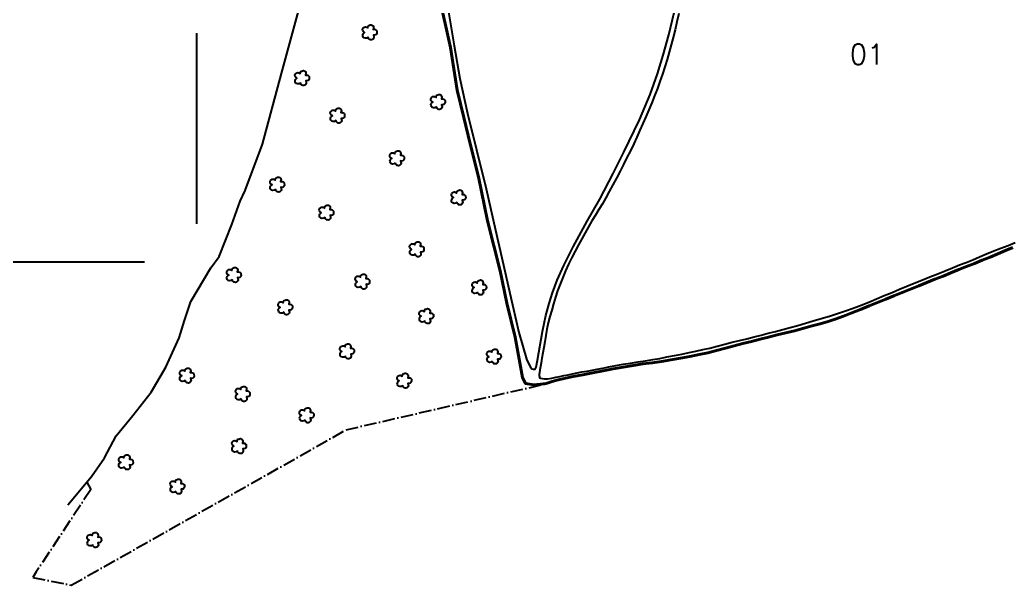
# Model space of a CAD drawing. Extents: x 742933 to 746083, y 7825389 to 7829844.
# Drawn here: x 743429 to 744384, y 7826988 to 7827533 of the extents above; entities that cross this region are included whole.
import ezdxf

# ---------------------------------------------------------------- set-up
doc = ezdxf.new("R2010")
doc.units = 0
doc.linetypes.add('CONTINUO', pattern=[0])
doc.linetypes.add('LIN3', pattern=[6, 4, -1, 0, -1])
for name, color, linetype, lineweight in [('0114001012', 1, 'Continuous', 40), ('0114001012001', 5, 'Continuous', 25), ('0114001012002', 5, 'Continuous', 25)]:
    doc.layers.add(name, color=color, linetype=linetype, lineweight=lineweight)
for name, color, linetype in [('_SIMBOLO ARVORE', 118, 'Continuous'), ('CERCA', 54, 'Continuous'), ('CURSOS_D_AGUA', 5, 'Continuous'), ('MALHA', 8, 'Continuous'), ('TEXTO', 7, 'Continuous')]:
    doc.layers.add(name, color=color, linetype=linetype)
doc.styles.add('SIMPLEX', font='simplex.shx', dxfattribs={"height": 20})

msp = doc.modelspace()

# ---------------------------------------------------------------- linework, layer by layer
at = {"layer": '0114001012', "linetype": 'Continuous'}
msp.add_lwpolyline([(743833.59, 7827557.34), (743844.72, 7827506.63), (743851.06, 7827465.36), (743857.67, 7827439.2), (743863.6, 7827413.81), (743871.9, 7827381.89), (743880.5, 7827339.62), (743892.61, 7827291.31), (743899.08, 7827260.08), (743907.25, 7827227.5), (743914.14, 7827188.54), (743917.15, 7827182.78), (743925.21, 7827181.36), (743937.18, 7827182.77), (743941.91, 7827184.26), (743947.33, 7827185.82), (743954.46, 7827187.51), (743963.22, 7827189.35), (743972.55, 7827191.17), (743982.22, 7827192.97), (743991.99, 7827194.85), (744001.72, 7827196.71), (744011.36, 7827198.46), (744020.89, 7827200.04), (744030.23, 7827201.58), (744039.33, 7827202.69), (744048.31, 7827203.94), (744057.34, 7827205.51), (744066.59, 7827207.14), (744075.72, 7827208.89), (744084.56, 7827210.68), (744093.05, 7827212.43), (744101.48, 7827214.5), (744109.9, 7827216.76), (744118.38, 7827218.89), (744126.88, 7827221.14), (744135.19, 7827223.33), (744143.36, 7827225.35), (744151.54, 7827227.44), (744159.9, 7827229.47), (744168.36, 7827231.47), (744176.61, 7827233.63), (744184.57, 7827235.78), (744192.31, 7827237.86), (744200.14, 7827239.76), (744208.03, 7827242), (744215.93, 7827244.68), (744223.91, 7827247.67), (744232.04, 7827250.81), (744240.24, 7827254.12), (744248.45, 7827257.44), (744256.61, 7827260.65), (744264.61, 7827263.91), (744272.55, 7827267.16), (744280.55, 7827270.28), (744288.49, 7827273.57), (744296.4, 7827276.84), (744304.24, 7827280.02), (744312.07, 7827283.15), (744319.85, 7827286.23), (744327.52, 7827289.4), (744335.09, 7827292.6), (744342.58, 7827295.64), (744350.12, 7827298.48), (744357.71, 7827301.5), (744365.33, 7827304.58), (744372.87, 7827307.73), (744380.14, 7827310.79), (744387.16, 7827313.69)], dxfattribs=at)
at = {"layer": '0114001012001'}
msp.add_lwpolyline([(744065.02, 7827539.4), (744063.18, 7827531.45), (744061.43, 7827523.77), (744059.56, 7827516.35), (744057.68, 7827509.16), (744055.79, 7827502.01), (744053.67, 7827494.89), (744051.39, 7827487.85), (744049.13, 7827480.82), (744046.76, 7827473.85), (744044.29, 7827466.93), (744041.7, 7827460.04), (744038.96, 7827453.19), (744036.11, 7827446.4), (744033.19, 7827439.73), (744030.19, 7827433.24), (744027.26, 7827426.86), (744024.44, 7827420.28), (744021.5, 7827413.65), (744018.26, 7827407.06), (744014.99, 7827400.45), (744011.7, 7827393.86), (744008.32, 7827387.31), (744004.88, 7827380.7), (744001.4, 7827374.13), (743997.93, 7827367.69), (743994.57, 7827361.56), (743991.38, 7827355.78), (743987.99, 7827350.32), (743984.48, 7827344.98), (743981.22, 7827339.49), (743978.03, 7827333.85), (743974.82, 7827328.1), (743971.5, 7827322.22), (743968.23, 7827316.29), (743964.92, 7827310.28), (743961.72, 7827304.15), (743958.67, 7827297.87), (743955.79, 7827291.43), (743953, 7827284.92), (743950.4, 7827278.43), (743948.04, 7827272.11), (743945.94, 7827265.89), (743944.09, 7827259.66), (743942.37, 7827253.42), (743940.69, 7827247.19), (743939.13, 7827241.05), (743937.8, 7827234.98), (743936.67, 7827228.94), (743935.63, 7827223.02), (743934.66, 7827217.4), (743933.72, 7827212.14), (743932.88, 7827207.18), (743932.15, 7827202.75), (743931.55, 7827198.98), (743931.03, 7827195.79), (743930.62, 7827193.15), (743930.4, 7827191.48), (743930.41, 7827190.2), (743930.52, 7827189.18), (743930.72, 7827188.31), (743931.17, 7827188.04), (743931.71, 7827187.89), (743933.36, 7827187.56), (743935.49, 7827187.28), (743938.48, 7827187.26), (743942.4, 7827187.92), (743946.45, 7827188.7), (743950.31, 7827189.51), (743954.16, 7827190.32), (743958.16, 7827191.1), (743962.36, 7827191.96), (743966.83, 7827192.86), (743971.58, 7827193.81), (743976.46, 7827194.7), (743981.39, 7827195.63), (743986.37, 7827196.55), (743991.74, 7827197.55), (743997.6, 7827198.67), (744004.16, 7827199.94), (744011.2, 7827201.22), (744018.42, 7827202.44), (744025.75, 7827203.54), (744032.94, 7827204.69), (744039.81, 7827205.77), (744046.53, 7827206.95), (744053.51, 7827208.34), (744060.88, 7827209.71), (744068.06, 7827211.09), (744074.89, 7827212.55), (744081.51, 7827214.03), (744088.06, 7827215.36), (744094.81, 7827216.91), (744101.95, 7827218.61), (744109.25, 7827220.58), (744116.43, 7827222.52), (744123.61, 7827224.2), (744130.69, 7827225.92), (744137.58, 7827227.69), (744144.46, 7827229.37), (744151.26, 7827231.17), (744158.28, 7827232.99), (744165.33, 7827234.81), (744172.5, 7827236.74), (744179.77, 7827238.76), (744187.12, 7827240.85), (744194.73, 7827242.96), (744202.4, 7827245.22), (744210.22, 7827247.7), (744218.06, 7827250.19), (744225.69, 7827252.86), (744233.22, 7827255.48), (744240.85, 7827258.2), (744248.31, 7827261.2), (744255.71, 7827264.41), (744263.22, 7827267.42), (744270.64, 7827270.45), (744277.74, 7827273.51), (744284.86, 7827276.4), (744292.01, 7827279.28), (744299.49, 7827282.31), (744307.14, 7827285.4), (744314.71, 7827288.43), (744321.94, 7827291.41), (744328.96, 7827294.27), (744335.7, 7827296.99), (744342.23, 7827299.39), (744348.66, 7827301.86), (744355.16, 7827304.68), (744361.92, 7827307.55), (744368.8, 7827310.47), (744375.69, 7827313.21), (744382.59, 7827315.84), (744389.29, 7827318.5)], dxfattribs=at)
at = {"layer": '0114001012002'}
msp.add_lwpolyline([(743842.57, 7827542.87), (743848.18, 7827508.16), (743853.9, 7827476.67), (743861.07, 7827442.88), (743869.97, 7827407.84), (743879.13, 7827370.26), (743888.04, 7827330.66), (743894.3, 7827303.79), (743902.02, 7827269.64), (743910.65, 7827231.87), (743918.55, 7827205.08), (743921.91, 7827198.46), (743923.36, 7827196.91), (743924.45, 7827196.55), (743926.44, 7827196.37), (743927.35, 7827198.37), (743928.62, 7827205.08), (743933.52, 7827232.82), (743936.61, 7827248.12), (743939.88, 7827259.91), (743943.15, 7827269.98), (743947.68, 7827282.22), (743954.23, 7827296.41), (743963.03, 7827314.46), (743976.74, 7827339.27), (743988.72, 7827360.31), (744001.71, 7827385.21), (744011.96, 7827405.7), (744026.94, 7827436.86), (744037.21, 7827461.2), (744044.46, 7827481.24), (744049.82, 7827499.07), (744055.27, 7827518.75), (744062.44, 7827548.36)], dxfattribs=at)
at = {"layer": '_SIMBOLO ARVORE', "linetype": 'CONTINUO'}
for points in [[(743765.34, 7827516.7, 0), (743764.09, 7827515.66, 0), (743762.51, 7827515.47, 0), (743761.38, 7827515.91, 0), (743760.58, 7827516.7, 0), (743760.25, 7827517.6, 0), (743760.16, 7827518.93, 0), (743760.59, 7827519.77, 0), (743761.05, 7827520.39, 0), (743761.96, 7827521.01, 0), (743761.38, 7827521.19, 0), (743760.81, 7827521.67, 0), (743760.13, 7827522.73, 0), (743760.01, 7827523.99, 0), (743760.5, 7827525.3, 0), (743761.01, 7827525.77, 0), (743761.94, 7827526.34, 0), (743762.91, 7827526.47, 0), (743763.69, 7827526.36, 0), (743764.31, 7827526.08, 0), (743764.99, 7827525.47, 0), (743765.19, 7827526.63, 0), (743765.36, 7827527.09, 0), (743765.87, 7827527.73, 0), (743766.62, 7827528, 0), (743767.35, 7827528.33, 0), (743768.18, 7827528.41, 0), (743768.96, 7827528.29, 0), (743769.6, 7827527.96, 0), (743770.07, 7827527.45, 0), (743770.48, 7827526.63, 0), (743770.64, 7827525.73, 0), (743770.27, 7827524.11, 0), (743771.4, 7827524.13, 0), (743772.33, 7827523.91, 0), (743773.22, 7827523.21, 0), (743773.71, 7827522.65, 0), (743773.84, 7827520.42, 0), (743773.29, 7827519.43, 0), (743772.57, 7827518.76, 0), (743771.43, 7827518.46, 0), (743770.43, 7827518.55, 0), (743770.96, 7827516.47, 0), (743770.72, 7827515.59, 0), (743770.12, 7827514.74, 0), (743769.46, 7827514.21, 0), (743768.52, 7827513.98, 0), (743767.59, 7827514.04, 0), (743766.89, 7827514.24, 0), (743766.09, 7827515.02, 0), (743765.54, 7827515.73, 0), (743765.38, 7827516.81, 0)], [(743700.08, 7827472.65, 0), (743698.84, 7827471.6, 0), (743697.26, 7827471.42, 0), (743696.13, 7827471.86, 0), (743695.33, 7827472.64, 0), (743695, 7827473.54, 0), (743694.91, 7827474.87, 0), (743695.34, 7827475.71, 0), (743695.79, 7827476.34, 0), (743696.7, 7827476.95, 0), (743696.12, 7827477.14, 0), (743695.55, 7827477.61, 0), (743694.88, 7827478.67, 0), (743694.76, 7827479.93, 0), (743695.24, 7827481.25, 0), (743695.75, 7827481.72, 0), (743696.68, 7827482.29, 0), (743697.66, 7827482.42, 0), (743698.44, 7827482.31, 0), (743699.06, 7827482.02, 0), (743699.73, 7827481.42, 0), (743699.94, 7827482.57, 0), (743700.11, 7827483.03, 0), (743700.62, 7827483.67, 0), (743701.37, 7827483.95, 0), (743702.1, 7827484.27, 0), (743702.93, 7827484.35, 0), (743703.71, 7827484.24, 0), (743704.34, 7827483.9, 0), (743704.81, 7827483.39, 0), (743705.23, 7827482.58, 0), (743705.39, 7827481.67, 0), (743705.01, 7827480.06, 0), (743706.15, 7827480.07, 0), (743707.08, 7827479.85, 0), (743707.96, 7827479.15, 0), (743708.45, 7827478.59, 0), (743708.59, 7827476.37, 0), (743708.04, 7827475.37, 0), (743707.32, 7827474.71, 0), (743706.18, 7827474.4, 0), (743705.18, 7827474.49, 0), (743705.71, 7827472.41, 0), (743705.47, 7827471.53, 0), (743704.87, 7827470.68, 0), (743704.2, 7827470.16, 0), (743703.26, 7827469.93, 0), (743702.33, 7827469.98, 0), (743701.64, 7827470.18, 0), (743700.83, 7827470.97, 0), (743700.29, 7827471.68, 0), (743700.12, 7827472.75, 0)], [(743831.14, 7827449.59, 0), (743829.89, 7827448.55, 0), (743828.31, 7827448.37, 0), (743827.18, 7827448.8, 0), (743826.38, 7827449.59, 0), (743826.05, 7827450.49, 0), (743825.96, 7827451.82, 0), (743826.39, 7827452.66, 0), (743826.85, 7827453.28, 0), (743827.76, 7827453.9, 0), (743827.18, 7827454.09, 0), (743826.61, 7827454.56, 0), (743825.94, 7827455.62, 0), (743825.81, 7827456.88, 0), (743826.3, 7827458.2, 0), (743826.81, 7827458.67, 0), (743827.74, 7827459.24, 0), (743828.72, 7827459.37, 0), (743829.5, 7827459.26, 0), (743830.11, 7827458.97, 0), (743830.79, 7827458.37, 0), (743830.99, 7827459.52, 0), (743831.17, 7827459.98, 0), (743831.67, 7827460.62, 0), (743832.42, 7827460.9, 0), (743833.16, 7827461.22, 0), (743833.98, 7827461.3, 0), (743834.76, 7827461.19, 0), (743835.4, 7827460.85, 0), (743835.87, 7827460.34, 0), (743836.28, 7827459.53, 0), (743836.45, 7827458.62, 0), (743836.07, 7827457.01, 0), (743837.2, 7827457.02, 0), (743838.14, 7827456.8, 0), (743839.02, 7827456.1, 0), (743839.51, 7827455.54, 0), (743839.64, 7827453.32, 0), (743839.1, 7827452.32, 0), (743838.37, 7827451.66, 0), (743837.23, 7827451.35, 0), (743836.23, 7827451.44, 0), (743836.77, 7827449.36, 0), (743836.52, 7827448.48, 0), (743835.92, 7827447.63, 0), (743835.26, 7827447.11, 0), (743834.32, 7827446.88, 0), (743833.39, 7827446.93, 0), (743832.69, 7827447.13, 0), (743831.89, 7827447.92, 0), (743831.35, 7827448.63, 0), (743831.18, 7827449.7, 0)], [(743734.18, 7827436.47, 0), (743732.93, 7827435.42, 0), (743731.35, 7827435.24, 0), (743730.22, 7827435.68, 0), (743729.42, 7827436.47, 0), (743729.09, 7827437.37, 0), (743729, 7827438.7, 0), (743729.43, 7827439.54, 0), (743729.89, 7827440.16, 0), (743730.8, 7827440.78, 0), (743730.22, 7827440.96, 0), (743729.65, 7827441.44, 0), (743728.98, 7827442.5, 0), (743728.85, 7827443.76, 0), (743729.34, 7827445.07, 0), (743729.85, 7827445.54, 0), (743730.78, 7827446.11, 0), (743731.76, 7827446.24, 0), (743732.54, 7827446.13, 0), (743733.15, 7827445.85, 0), (743733.83, 7827445.24, 0), (743734.03, 7827446.4, 0), (743734.21, 7827446.86, 0), (743734.71, 7827447.5, 0), (743735.46, 7827447.77, 0), (743736.2, 7827448.1, 0), (743737.02, 7827448.17, 0), (743737.8, 7827448.06, 0), (743738.44, 7827447.73, 0), (743738.91, 7827447.22, 0), (743739.32, 7827446.4, 0), (743739.48, 7827445.5, 0), (743739.11, 7827443.88, 0), (743740.24, 7827443.9, 0), (743741.18, 7827443.67, 0), (743742.06, 7827442.97, 0), (743742.55, 7827442.42, 0), (743742.68, 7827440.19, 0), (743742.14, 7827439.2, 0), (743741.41, 7827438.53, 0), (743740.27, 7827438.23, 0), (743739.27, 7827438.32, 0), (743739.81, 7827436.24, 0), (743739.56, 7827435.35, 0), (743738.96, 7827434.51, 0), (743738.3, 7827433.98, 0), (743737.36, 7827433.75, 0), (743736.43, 7827433.81, 0), (743735.73, 7827434.01, 0), (743734.93, 7827434.79, 0), (743734.39, 7827435.5, 0), (743734.22, 7827436.58, 0)], [(743791.56, 7827395.41, 0), (743790.32, 7827394.36, 0), (743788.73, 7827394.18, 0), (743787.6, 7827394.62, 0), (743786.8, 7827395.4, 0), (743786.47, 7827396.3, 0), (743786.38, 7827397.64, 0), (743786.82, 7827398.48, 0), (743787.27, 7827399.1, 0), (743788.18, 7827399.71, 0), (743787.6, 7827399.9, 0), (743787.03, 7827400.37, 0), (743786.36, 7827401.43, 0), (743786.24, 7827402.69, 0), (743786.72, 7827404.01, 0), (743787.23, 7827404.48, 0), (743788.16, 7827405.05, 0), (743789.14, 7827405.18, 0), (743789.92, 7827405.07, 0), (743790.53, 7827404.78, 0), (743791.21, 7827404.18, 0), (743791.41, 7827405.33, 0), (743791.59, 7827405.79, 0), (743792.09, 7827406.43, 0), (743792.84, 7827406.71, 0), (743793.58, 7827407.03, 0), (743794.4, 7827407.11, 0), (743795.19, 7827407, 0), (743795.82, 7827406.66, 0), (743796.29, 7827406.15, 0), (743796.7, 7827405.34, 0), (743796.87, 7827404.43, 0), (743796.49, 7827402.82, 0), (743797.62, 7827402.84, 0), (743798.56, 7827402.61, 0), (743799.44, 7827401.91, 0), (743799.93, 7827401.35, 0), (743800.06, 7827399.13, 0), (743799.52, 7827398.13, 0), (743798.79, 7827397.47, 0), (743797.65, 7827397.16, 0), (743796.65, 7827397.25, 0), (743797.19, 7827395.18, 0), (743796.94, 7827394.29, 0), (743796.34, 7827393.45, 0), (743795.68, 7827392.92, 0), (743794.74, 7827392.69, 0), (743793.81, 7827392.74, 0), (743793.11, 7827392.94, 0), (743792.31, 7827393.73, 0), (743791.77, 7827394.44, 0), (743791.6, 7827395.51, 0)], [(743676, 7827369.99, 0), (743674.75, 7827368.94, 0), (743673.17, 7827368.76, 0), (743672.04, 7827369.2, 0), (743671.24, 7827369.98, 0), (743670.91, 7827370.89, 0), (743670.82, 7827372.22, 0), (743671.25, 7827373.06, 0), (743671.71, 7827373.68, 0), (743672.62, 7827374.3, 0), (743672.04, 7827374.48, 0), (743671.47, 7827374.95, 0), (743670.79, 7827376.01, 0), (743670.67, 7827377.28, 0), (743671.16, 7827378.59, 0), (743671.67, 7827379.06, 0), (743672.6, 7827379.63, 0), (743673.57, 7827379.76, 0), (743674.36, 7827379.65, 0), (743674.97, 7827379.36, 0), (743675.65, 7827378.76, 0), (743675.85, 7827379.91, 0), (743676.02, 7827380.37, 0), (743676.53, 7827381.01, 0), (743677.28, 7827381.29, 0), (743678.02, 7827381.62, 0), (743678.84, 7827381.69, 0), (743679.62, 7827381.58, 0), (743680.26, 7827381.24, 0), (743680.73, 7827380.74, 0), (743681.14, 7827379.92, 0), (743681.3, 7827379.01, 0), (743680.93, 7827377.4, 0), (743682.06, 7827377.42, 0), (743683, 7827377.19, 0), (743683.88, 7827376.49, 0), (743684.37, 7827375.93, 0), (743684.5, 7827373.71, 0), (743683.95, 7827372.71, 0), (743683.23, 7827372.05, 0), (743682.09, 7827371.75, 0), (743681.09, 7827371.83, 0), (743681.62, 7827369.76, 0), (743681.38, 7827368.87, 0), (743680.78, 7827368.03, 0), (743680.12, 7827367.5, 0), (743679.18, 7827367.27, 0), (743678.25, 7827367.33, 0), (743677.55, 7827367.52, 0), (743676.75, 7827368.31, 0), (743676.2, 7827369.02, 0), (743676.04, 7827370.09, 0)], [(743850.98, 7827357.56, 0), (743849.73, 7827356.51, 0), (743848.15, 7827356.33, 0), (743847.02, 7827356.77, 0), (743846.22, 7827357.55, 0), (743845.89, 7827358.45, 0), (743845.8, 7827359.78, 0), (743846.23, 7827360.62, 0), (743846.68, 7827361.25, 0), (743847.6, 7827361.86, 0), (743847.02, 7827362.05, 0), (743846.44, 7827362.52, 0), (743845.77, 7827363.58, 0), (743845.65, 7827364.84, 0), (743846.14, 7827366.16, 0), (743846.65, 7827366.63, 0), (743847.58, 7827367.2, 0), (743848.55, 7827367.33, 0), (743849.33, 7827367.22, 0), (743849.95, 7827366.93, 0), (743850.63, 7827366.33, 0), (743850.83, 7827367.48, 0), (743851, 7827367.94, 0), (743851.51, 7827368.58, 0), (743852.26, 7827368.86, 0), (743852.99, 7827369.18, 0), (743853.82, 7827369.26, 0), (743854.6, 7827369.15, 0), (743855.24, 7827368.81, 0), (743855.71, 7827368.3, 0), (743856.12, 7827367.49, 0), (743856.28, 7827366.58, 0), (743855.91, 7827364.97, 0), (743857.04, 7827364.99, 0), (743857.97, 7827364.76, 0), (743858.86, 7827364.06, 0), (743859.35, 7827363.5, 0), (743859.48, 7827361.28, 0), (743858.93, 7827360.28, 0), (743858.21, 7827359.62, 0), (743857.07, 7827359.31, 0), (743856.07, 7827359.4, 0), (743856.6, 7827357.33, 0), (743856.36, 7827356.44, 0), (743855.76, 7827355.6, 0), (743855.1, 7827355.07, 0), (743854.16, 7827354.84, 0), (743853.23, 7827354.89, 0), (743852.53, 7827355.09, 0), (743851.73, 7827355.88, 0), (743851.18, 7827356.59, 0), (743851.01, 7827357.66, 0)], [(743723.55, 7827343.02, 0), (743722.31, 7827341.97, 0), (743720.72, 7827341.79, 0), (743719.6, 7827342.23, 0), (743718.8, 7827343.01, 0), (743718.47, 7827343.91, 0), (743718.38, 7827345.24, 0), (743718.81, 7827346.08, 0), (743719.26, 7827346.71, 0), (743720.17, 7827347.32, 0), (743719.59, 7827347.51, 0), (743719.02, 7827347.98, 0), (743718.35, 7827349.04, 0), (743718.23, 7827350.3, 0), (743718.71, 7827351.62, 0), (743719.22, 7827352.09, 0), (743720.15, 7827352.66, 0), (743721.13, 7827352.79, 0), (743721.91, 7827352.68, 0), (743722.53, 7827352.39, 0), (743723.2, 7827351.79, 0), (743723.41, 7827352.94, 0), (743723.58, 7827353.4, 0), (743724.08, 7827354.04, 0), (743724.84, 7827354.32, 0), (743725.57, 7827354.64, 0), (743726.4, 7827354.72, 0), (743727.18, 7827354.61, 0), (743727.81, 7827354.27, 0), (743728.28, 7827353.76, 0), (743728.7, 7827352.95, 0), (743728.86, 7827352.04, 0), (743728.48, 7827350.43, 0), (743729.61, 7827350.44, 0), (743730.55, 7827350.22, 0), (743731.43, 7827349.52, 0), (743731.92, 7827348.96, 0), (743732.06, 7827346.74, 0), (743731.51, 7827345.74, 0), (743730.79, 7827345.08, 0), (743729.65, 7827344.77, 0), (743728.65, 7827344.86, 0), (743729.18, 7827342.78, 0), (743728.94, 7827341.9, 0), (743728.33, 7827341.05, 0), (743727.67, 7827340.53, 0), (743726.73, 7827340.3, 0), (743725.8, 7827340.35, 0), (743725.1, 7827340.55, 0), (743724.3, 7827341.34, 0), (743723.76, 7827342.05, 0), (743723.59, 7827343.12, 0)], [(743810.69, 7827307.62, 0), (743809.44, 7827306.57, 0), (743807.86, 7827306.39, 0), (743806.73, 7827306.83, 0), (743805.93, 7827307.61, 0), (743805.6, 7827308.51, 0), (743805.51, 7827309.85, 0), (743805.94, 7827310.69, 0), (743806.4, 7827311.31, 0), (743807.31, 7827311.93, 0), (743806.73, 7827312.11, 0), (743806.16, 7827312.58, 0), (743805.48, 7827313.64, 0), (743805.36, 7827314.9, 0), (743805.85, 7827316.22, 0), (743806.36, 7827316.69, 0), (743807.29, 7827317.26, 0), (743808.26, 7827317.39, 0), (743809.05, 7827317.28, 0), (743809.66, 7827316.99, 0), (743810.34, 7827316.39, 0), (743810.54, 7827317.54, 0), (743810.71, 7827318, 0), (743811.22, 7827318.64, 0), (743811.97, 7827318.92, 0), (743812.71, 7827319.25, 0), (743813.53, 7827319.32, 0), (743814.31, 7827319.21, 0), (743814.95, 7827318.87, 0), (743815.42, 7827318.36, 0), (743815.83, 7827317.55, 0), (743815.99, 7827316.64, 0), (743815.62, 7827315.03, 0), (743816.75, 7827315.05, 0), (743817.69, 7827314.82, 0), (743818.57, 7827314.12, 0), (743819.06, 7827313.56, 0), (743819.19, 7827311.34, 0), (743818.64, 7827310.34, 0), (743817.92, 7827309.68, 0), (743816.78, 7827309.37, 0), (743815.78, 7827309.46, 0), (743816.31, 7827307.39, 0), (743816.07, 7827306.5, 0), (743815.47, 7827305.66, 0), (743814.81, 7827305.13, 0), (743813.87, 7827304.9, 0), (743812.94, 7827304.95, 0), (743812.24, 7827305.15, 0), (743811.44, 7827305.94, 0), (743810.89, 7827306.65, 0), (743810.73, 7827307.72, 0)], [(743634.2, 7827282.91, 0), (743632.96, 7827281.86, 0), (743631.37, 7827281.68, 0), (743630.24, 7827282.12, 0), (743629.44, 7827282.9, 0), (743629.11, 7827283.8, 0), (743629.02, 7827285.13, 0), (743629.46, 7827285.97, 0), (743629.91, 7827286.6, 0), (743630.82, 7827287.21, 0), (743630.24, 7827287.4, 0), (743629.67, 7827287.87, 0), (743629, 7827288.93, 0), (743628.88, 7827290.19, 0), (743629.36, 7827291.51, 0), (743629.87, 7827291.98, 0), (743630.8, 7827292.55, 0), (743631.78, 7827292.68, 0), (743632.56, 7827292.57, 0), (743633.18, 7827292.28, 0), (743633.85, 7827291.68, 0), (743634.06, 7827292.83, 0), (743634.23, 7827293.29, 0), (743634.73, 7827293.93, 0), (743635.49, 7827294.21, 0), (743636.22, 7827294.53, 0), (743637.05, 7827294.61, 0), (743637.83, 7827294.5, 0), (743638.46, 7827294.16, 0), (743638.93, 7827293.65, 0), (743639.35, 7827292.84, 0), (743639.51, 7827291.93, 0), (743639.13, 7827290.32, 0), (743640.26, 7827290.33, 0), (743641.2, 7827290.11, 0), (743642.08, 7827289.41, 0), (743642.57, 7827288.85, 0), (743642.7, 7827286.63, 0), (743642.16, 7827285.63, 0), (743641.43, 7827284.97, 0), (743640.29, 7827284.66, 0), (743639.29, 7827284.75, 0), (743639.83, 7827282.67, 0), (743639.58, 7827281.79, 0), (743638.98, 7827280.94, 0), (743638.32, 7827280.42, 0), (743637.38, 7827280.19, 0), (743636.45, 7827280.24, 0), (743635.75, 7827280.44, 0), (743634.95, 7827281.23, 0), (743634.41, 7827281.94, 0), (743634.24, 7827283.01, 0)], [(743758.27, 7827276.47, 0), (743757.02, 7827275.42, 0), (743755.44, 7827275.24, 0), (743754.31, 7827275.68, 0), (743753.51, 7827276.46, 0), (743753.18, 7827277.36, 0), (743753.09, 7827278.69, 0), (743753.52, 7827279.53, 0), (743753.97, 7827280.16, 0), (743754.89, 7827280.77, 0), (743754.31, 7827280.96, 0), (743753.73, 7827281.43, 0), (743753.06, 7827282.49, 0), (743752.94, 7827283.75, 0), (743753.43, 7827285.07, 0), (743753.94, 7827285.54, 0), (743754.87, 7827286.11, 0), (743755.84, 7827286.24, 0), (743756.62, 7827286.13, 0), (743757.24, 7827285.84, 0), (743757.92, 7827285.24, 0), (743758.12, 7827286.39, 0), (743758.29, 7827286.85, 0), (743758.8, 7827287.49, 0), (743759.55, 7827287.77, 0), (743760.28, 7827288.09, 0), (743761.11, 7827288.17, 0), (743761.89, 7827288.06, 0), (743762.53, 7827287.72, 0), (743763, 7827287.21, 0), (743763.41, 7827286.4, 0), (743763.57, 7827285.49, 0), (743763.2, 7827283.88, 0), (743764.33, 7827283.89, 0), (743765.26, 7827283.67, 0), (743766.15, 7827282.97, 0), (743766.64, 7827282.41, 0), (743766.77, 7827280.19, 0), (743766.22, 7827279.19, 0), (743765.5, 7827278.53, 0), (743764.36, 7827278.22, 0), (743763.36, 7827278.31, 0), (743763.89, 7827276.23, 0), (743763.65, 7827275.35, 0), (743763.05, 7827274.5, 0), (743762.39, 7827273.98, 0), (743761.45, 7827273.75, 0), (743760.52, 7827273.8, 0), (743759.82, 7827274, 0), (743759.02, 7827274.79, 0), (743758.47, 7827275.5, 0), (743758.3, 7827276.57, 0)], [(743870.9, 7827270.8, 0), (743869.66, 7827269.76, 0), (743868.07, 7827269.57, 0), (743866.95, 7827270.01, 0), (743866.15, 7827270.8, 0), (743865.82, 7827271.7, 0), (743865.73, 7827273.03, 0), (743866.16, 7827273.87, 0), (743866.61, 7827274.49, 0), (743867.52, 7827275.11, 0), (743866.94, 7827275.29, 0), (743866.37, 7827275.77, 0), (743865.7, 7827276.83, 0), (743865.58, 7827278.09, 0), (743866.06, 7827279.4, 0), (743866.57, 7827279.88, 0), (743867.5, 7827280.44, 0), (743868.48, 7827280.57, 0), (743869.26, 7827280.46, 0), (743869.88, 7827280.18, 0), (743870.55, 7827279.57, 0), (743870.76, 7827280.73, 0), (743870.93, 7827281.19, 0), (743871.43, 7827281.83, 0), (743872.19, 7827282.1, 0), (743872.92, 7827282.43, 0), (743873.75, 7827282.51, 0), (743874.53, 7827282.39, 0), (743875.16, 7827282.06, 0), (743875.63, 7827281.55, 0), (743876.05, 7827280.73, 0), (743876.21, 7827279.83, 0), (743875.83, 7827278.21, 0), (743876.96, 7827278.23, 0), (743877.9, 7827278.01, 0), (743878.78, 7827277.31, 0), (743879.27, 7827276.75, 0), (743879.41, 7827274.52, 0), (743878.86, 7827273.53, 0), (743878.14, 7827272.86, 0), (743877, 7827272.56, 0), (743876, 7827272.65, 0), (743876.53, 7827270.57, 0), (743876.28, 7827269.69, 0), (743875.68, 7827268.84, 0), (743875.02, 7827268.31, 0), (743874.08, 7827268.08, 0), (743873.15, 7827268.14, 0), (743872.45, 7827268.34, 0), (743871.65, 7827269.12, 0), (743871.11, 7827269.83, 0), (743870.94, 7827270.91, 0)], [(743683.88, 7827251.69, 0), (743682.64, 7827250.64, 0), (743681.05, 7827250.46, 0), (743679.93, 7827250.9, 0), (743679.12, 7827251.68, 0), (743678.79, 7827252.58, 0), (743678.7, 7827253.91, 0), (743679.14, 7827254.75, 0), (743679.59, 7827255.38, 0), (743680.5, 7827255.99, 0), (743679.92, 7827256.18, 0), (743679.35, 7827256.65, 0), (743678.68, 7827257.71, 0), (743678.56, 7827258.97, 0), (743679.04, 7827260.29, 0), (743679.55, 7827260.76, 0), (743680.48, 7827261.33, 0), (743681.46, 7827261.46, 0), (743682.24, 7827261.35, 0), (743682.86, 7827261.06, 0), (743683.53, 7827260.46, 0), (743683.74, 7827261.61, 0), (743683.91, 7827262.07, 0), (743684.41, 7827262.71, 0), (743685.17, 7827262.99, 0), (743685.9, 7827263.31, 0), (743686.73, 7827263.39, 0), (743687.51, 7827263.28, 0), (743688.14, 7827262.94, 0), (743688.61, 7827262.43, 0), (743689.03, 7827261.62, 0), (743689.19, 7827260.71, 0), (743688.81, 7827259.1, 0), (743689.94, 7827259.11, 0), (743690.88, 7827258.89, 0), (743691.76, 7827258.19, 0), (743692.25, 7827257.63, 0), (743692.38, 7827255.41, 0), (743691.84, 7827254.41, 0), (743691.11, 7827253.75, 0), (743689.97, 7827253.44, 0), (743688.97, 7827253.53, 0), (743689.51, 7827251.46, 0), (743689.26, 7827250.57, 0), (743688.66, 7827249.72, 0), (743688, 7827249.2, 0), (743687.06, 7827248.97, 0), (743686.13, 7827249.02, 0), (743685.43, 7827249.22, 0), (743684.63, 7827250.01, 0), (743684.09, 7827250.72, 0), (743683.92, 7827251.79, 0)], [(743819.9, 7827243.19, 0), (743818.65, 7827242.14, 0), (743817.07, 7827241.96, 0), (743815.94, 7827242.4, 0), (743815.14, 7827243.19, 0), (743814.81, 7827244.09, 0), (743814.72, 7827245.42, 0), (743815.15, 7827246.26, 0), (743815.61, 7827246.88, 0), (743816.52, 7827247.5, 0), (743815.94, 7827247.68, 0), (743815.37, 7827248.16, 0), (743814.69, 7827249.22, 0), (743814.57, 7827250.48, 0), (743815.06, 7827251.79, 0), (743815.57, 7827252.26, 0), (743816.5, 7827252.83, 0), (743817.47, 7827252.96, 0), (743818.25, 7827252.85, 0), (743818.87, 7827252.57, 0), (743819.55, 7827251.96, 0), (743819.75, 7827253.12, 0), (743819.92, 7827253.58, 0), (743820.43, 7827254.22, 0), (743821.18, 7827254.49, 0), (743821.92, 7827254.82, 0), (743822.74, 7827254.89, 0), (743823.52, 7827254.78, 0), (743824.16, 7827254.45, 0), (743824.63, 7827253.94, 0), (743825.04, 7827253.12, 0), (743825.2, 7827252.22, 0), (743824.83, 7827250.6, 0), (743825.96, 7827250.62, 0), (743826.9, 7827250.39, 0), (743827.78, 7827249.69, 0), (743828.27, 7827249.14, 0), (743828.4, 7827246.91, 0), (743827.85, 7827245.92, 0), (743827.13, 7827245.25, 0), (743825.99, 7827244.95, 0), (743824.99, 7827245.04, 0), (743825.52, 7827242.96, 0), (743825.28, 7827242.07, 0), (743824.68, 7827241.23, 0), (743824.02, 7827240.7, 0), (743823.08, 7827240.47, 0), (743822.15, 7827240.53, 0), (743821.45, 7827240.73, 0), (743820.65, 7827241.51, 0), (743820.1, 7827242.22, 0), (743819.94, 7827243.3, 0)], [(743743.39, 7827209.21, 0), (743742.14, 7827208.16, 0), (743740.56, 7827207.98, 0), (743739.43, 7827208.42, 0), (743738.63, 7827209.2, 0), (743738.3, 7827210.1, 0), (743738.21, 7827211.44, 0), (743738.64, 7827212.28, 0), (743739.1, 7827212.9, 0), (743740.01, 7827213.52, 0), (743739.43, 7827213.7, 0), (743738.86, 7827214.17, 0), (743738.18, 7827215.23, 0), (743738.06, 7827216.49, 0), (743738.55, 7827217.81, 0), (743739.06, 7827218.28, 0), (743739.99, 7827218.85, 0), (743740.97, 7827218.98, 0), (743741.75, 7827218.87, 0), (743742.36, 7827218.58, 0), (743743.04, 7827217.98, 0), (743743.24, 7827219.13, 0), (743743.41, 7827219.59, 0), (743743.92, 7827220.23, 0), (743744.67, 7827220.51, 0), (743745.41, 7827220.84, 0), (743746.23, 7827220.91, 0), (743747.01, 7827220.8, 0), (743747.65, 7827220.46, 0), (743748.12, 7827219.95, 0), (743748.53, 7827219.14, 0), (743748.69, 7827218.23, 0), (743748.32, 7827216.62, 0), (743749.45, 7827216.64, 0), (743750.39, 7827216.41, 0), (743751.27, 7827215.71, 0), (743751.76, 7827215.15, 0), (743751.89, 7827212.93, 0), (743751.35, 7827211.93, 0), (743750.62, 7827211.27, 0), (743749.48, 7827210.97, 0), (743748.48, 7827211.05, 0), (743749.02, 7827208.98, 0), (743748.77, 7827208.09, 0), (743748.17, 7827207.25, 0), (743747.51, 7827206.72, 0), (743746.57, 7827206.49, 0), (743745.64, 7827206.54, 0), (743744.94, 7827206.74, 0), (743744.14, 7827207.53, 0), (743743.59, 7827208.24, 0), (743743.43, 7827209.31, 0)], [(743885.07, 7827204.25, 0), (743883.83, 7827203.21, 0), (743882.24, 7827203.02, 0), (743881.11, 7827203.46, 0), (743880.31, 7827204.25, 0), (743879.98, 7827205.15, 0), (743879.89, 7827206.48, 0), (743880.33, 7827207.32, 0), (743880.78, 7827207.94, 0), (743881.69, 7827208.56, 0), (743881.11, 7827208.74, 0), (743880.54, 7827209.22, 0), (743879.87, 7827210.28, 0), (743879.75, 7827211.54, 0), (743880.23, 7827212.85, 0), (743880.74, 7827213.32, 0), (743881.67, 7827213.89, 0), (743882.65, 7827214.02, 0), (743883.43, 7827213.91, 0), (743884.05, 7827213.63, 0), (743884.72, 7827213.02, 0), (743884.93, 7827214.18, 0), (743885.1, 7827214.64, 0), (743885.6, 7827215.28, 0), (743886.36, 7827215.55, 0), (743887.09, 7827215.88, 0), (743887.92, 7827215.95, 0), (743888.7, 7827215.84, 0), (743889.33, 7827215.51, 0), (743889.8, 7827215, 0), (743890.21, 7827214.18, 0), (743890.38, 7827213.28, 0), (743890, 7827211.66, 0), (743891.13, 7827211.68, 0), (743892.07, 7827211.46, 0), (743892.95, 7827210.76, 0), (743893.44, 7827210.2, 0), (743893.57, 7827207.97, 0), (743893.03, 7827206.98, 0), (743892.3, 7827206.31, 0), (743891.16, 7827206.01, 0), (743890.16, 7827206.1, 0), (743890.7, 7827204.02, 0), (743890.45, 7827203.14, 0), (743889.85, 7827202.29, 0), (743889.19, 7827201.76, 0), (743888.25, 7827201.53, 0), (743887.32, 7827201.59, 0), (743886.62, 7827201.79, 0), (743885.82, 7827202.57, 0), (743885.28, 7827203.28, 0), (743885.11, 7827204.36, 0)], [(743588.86, 7827185.91, 0), (743587.62, 7827184.87, 0), (743586.03, 7827184.68, 0), (743584.91, 7827185.12, 0), (743584.11, 7827185.91, 0), (743583.78, 7827186.81, 0), (743583.69, 7827188.14, 0), (743584.12, 7827188.98, 0), (743584.57, 7827189.6, 0), (743585.48, 7827190.22, 0), (743584.9, 7827190.41, 0), (743584.33, 7827190.88, 0), (743583.66, 7827191.94, 0), (743583.54, 7827193.2, 0), (743584.02, 7827194.51, 0), (743584.53, 7827194.99, 0), (743585.46, 7827195.55, 0), (743586.44, 7827195.68, 0), (743587.22, 7827195.57, 0), (743587.84, 7827195.29, 0), (743588.51, 7827194.68, 0), (743588.72, 7827195.84, 0), (743588.89, 7827196.3, 0), (743589.39, 7827196.94, 0), (743590.15, 7827197.21, 0), (743590.88, 7827197.54, 0), (743591.71, 7827197.62, 0), (743592.49, 7827197.5, 0), (743593.12, 7827197.17, 0), (743593.59, 7827196.66, 0), (743594.01, 7827195.85, 0), (743594.17, 7827194.94, 0), (743593.79, 7827193.32, 0), (743594.92, 7827193.34, 0), (743595.86, 7827193.12, 0), (743596.74, 7827192.42, 0), (743597.23, 7827191.86, 0), (743597.37, 7827189.63, 0), (743596.82, 7827188.64, 0), (743596.1, 7827187.97, 0), (743594.96, 7827187.67, 0), (743593.96, 7827187.76, 0), (743594.49, 7827185.68, 0), (743594.25, 7827184.8, 0), (743593.64, 7827183.95, 0), (743592.98, 7827183.42, 0), (743592.04, 7827183.19, 0), (743591.11, 7827183.25, 0), (743590.41, 7827183.45, 0), (743589.61, 7827184.23, 0), (743589.07, 7827184.94, 0), (743588.9, 7827186.02, 0)], [(743798.65, 7827180.89, 0), (743797.4, 7827179.84, 0), (743795.82, 7827179.66, 0), (743794.69, 7827180.1, 0), (743793.89, 7827180.88, 0), (743793.56, 7827181.79, 0), (743793.47, 7827183.12, 0), (743793.9, 7827183.96, 0), (743794.35, 7827184.58, 0), (743795.27, 7827185.2, 0), (743794.69, 7827185.38, 0), (743794.11, 7827185.85, 0), (743793.44, 7827186.91, 0), (743793.32, 7827188.18, 0), (743793.81, 7827189.49, 0), (743794.32, 7827189.96, 0), (743795.25, 7827190.53, 0), (743796.22, 7827190.66, 0), (743797, 7827190.55, 0), (743797.62, 7827190.26, 0), (743798.3, 7827189.66, 0), (743798.5, 7827190.81, 0), (743798.67, 7827191.27, 0), (743799.18, 7827191.91, 0), (743799.93, 7827192.19, 0), (743800.66, 7827192.52, 0), (743801.49, 7827192.59, 0), (743802.27, 7827192.48, 0), (743802.9, 7827192.14, 0), (743803.38, 7827191.64, 0), (743803.79, 7827190.82, 0), (743803.95, 7827189.91, 0), (743803.57, 7827188.3, 0), (743804.71, 7827188.32, 0), (743805.64, 7827188.09, 0), (743806.53, 7827187.39, 0), (743807.01, 7827186.83, 0), (743807.15, 7827184.61, 0), (743806.6, 7827183.61, 0), (743805.88, 7827182.95, 0), (743804.74, 7827182.65, 0), (743803.74, 7827182.73, 0), (743804.27, 7827180.66, 0), (743804.03, 7827179.77, 0), (743803.43, 7827178.93, 0), (743802.77, 7827178.4, 0), (743801.83, 7827178.17, 0), (743800.89, 7827178.23, 0), (743800.2, 7827178.42, 0), (743799.4, 7827179.21, 0), (743798.85, 7827179.92, 0), (743798.68, 7827180.99, 0)], [(743642.79, 7827168.14, 0), (743641.55, 7827167.1, 0), (743639.97, 7827166.92, 0), (743638.84, 7827167.35, 0), (743638.04, 7827168.14, 0), (743637.71, 7827169.04, 0), (743637.62, 7827170.37, 0), (743638.05, 7827171.21, 0), (743638.5, 7827171.83, 0), (743639.42, 7827172.45, 0), (743638.83, 7827172.64, 0), (743638.26, 7827173.11, 0), (743637.59, 7827174.17, 0), (743637.47, 7827175.43, 0), (743637.95, 7827176.75, 0), (743638.46, 7827177.22, 0), (743639.39, 7827177.79, 0), (743640.37, 7827177.92, 0), (743641.15, 7827177.81, 0), (743641.77, 7827177.52, 0), (743642.45, 7827176.92, 0), (743642.65, 7827178.07, 0), (743642.82, 7827178.53, 0), (743643.33, 7827179.17, 0), (743644.08, 7827179.45, 0), (743644.81, 7827179.77, 0), (743645.64, 7827179.85, 0), (743646.42, 7827179.74, 0), (743647.05, 7827179.4, 0), (743647.53, 7827178.89, 0), (743647.94, 7827178.08, 0), (743648.1, 7827177.17, 0), (743647.72, 7827175.56, 0), (743648.86, 7827175.57, 0), (743649.79, 7827175.35, 0), (743650.67, 7827174.65, 0), (743651.16, 7827174.09, 0), (743651.3, 7827171.87, 0), (743650.75, 7827170.87, 0), (743650.03, 7827170.21, 0), (743648.89, 7827169.9, 0), (743647.89, 7827169.99, 0), (743648.42, 7827167.91, 0), (743648.18, 7827167.03, 0), (743647.58, 7827166.18, 0), (743646.91, 7827165.66, 0), (743645.98, 7827165.43, 0), (743645.04, 7827165.48, 0), (743644.35, 7827165.68, 0), (743643.54, 7827166.47, 0), (743643, 7827167.18, 0), (743642.83, 7827168.25, 0)], [(743704.43, 7827147.61, 0), (743703.18, 7827146.57, 0), (743701.6, 7827146.38, 0), (743700.47, 7827146.82, 0), (743699.67, 7827147.61, 0), (743699.34, 7827148.51, 0), (743699.25, 7827149.84, 0), (743699.68, 7827150.68, 0), (743700.14, 7827151.3, 0), (743701.05, 7827151.92, 0), (743700.47, 7827152.11, 0), (743699.9, 7827152.58, 0), (743699.22, 7827153.64, 0), (743699.1, 7827154.9, 0), (743699.59, 7827156.21, 0), (743700.1, 7827156.69, 0), (743701.03, 7827157.25, 0), (743702, 7827157.38, 0), (743702.78, 7827157.27, 0), (743703.4, 7827156.99, 0), (743704.08, 7827156.38, 0), (743704.28, 7827157.54, 0), (743704.45, 7827158, 0), (743704.96, 7827158.64, 0), (743705.71, 7827158.91, 0), (743706.44, 7827159.24, 0), (743707.27, 7827159.32, 0), (743708.05, 7827159.2, 0), (743708.69, 7827158.87, 0), (743709.16, 7827158.36, 0), (743709.57, 7827157.55, 0), (743709.73, 7827156.64, 0), (743709.36, 7827155.02, 0), (743710.49, 7827155.04, 0), (743711.42, 7827154.82, 0), (743712.31, 7827154.12, 0), (743712.8, 7827153.56, 0), (743712.93, 7827151.33, 0), (743712.38, 7827150.34, 0), (743711.66, 7827149.68, 0), (743710.52, 7827149.37, 0), (743709.52, 7827149.46, 0), (743710.05, 7827147.38, 0), (743709.81, 7827146.5, 0), (743709.21, 7827145.65, 0), (743708.55, 7827145.12, 0), (743707.61, 7827144.89, 0), (743706.68, 7827144.95, 0), (743705.98, 7827145.15, 0), (743705.18, 7827145.93, 0), (743704.63, 7827146.64, 0), (743704.47, 7827147.72, 0)], [(743639.25, 7827117.88, 0), (743638.01, 7827116.83, 0), (743636.42, 7827116.65, 0), (743635.3, 7827117.09, 0), (743634.49, 7827117.87, 0), (743634.16, 7827118.77, 0), (743634.07, 7827120.11, 0), (743634.51, 7827120.95, 0), (743634.96, 7827121.57, 0), (743635.87, 7827122.19, 0), (743635.29, 7827122.37, 0), (743634.72, 7827122.84, 0), (743634.05, 7827123.9, 0), (743633.93, 7827125.17, 0), (743634.41, 7827126.48, 0), (743634.92, 7827126.95, 0), (743635.85, 7827127.52, 0), (743636.83, 7827127.65, 0), (743637.61, 7827127.54, 0), (743638.23, 7827127.25, 0), (743638.9, 7827126.65, 0), (743639.11, 7827127.8, 0), (743639.28, 7827128.26, 0), (743639.78, 7827128.9, 0), (743640.54, 7827129.18, 0), (743641.27, 7827129.51, 0), (743642.1, 7827129.58, 0), (743642.88, 7827129.47, 0), (743643.51, 7827129.13, 0), (743643.98, 7827128.63, 0), (743644.4, 7827127.81, 0), (743644.56, 7827126.9, 0), (743644.18, 7827125.29, 0), (743645.31, 7827125.31, 0), (743646.25, 7827125.08, 0), (743647.13, 7827124.38, 0), (743647.62, 7827123.82, 0), (743647.75, 7827121.6, 0), (743647.21, 7827120.6, 0), (743646.48, 7827119.94, 0), (743645.34, 7827119.64, 0), (743644.34, 7827119.72, 0), (743644.88, 7827117.65, 0), (743644.63, 7827116.76, 0), (743644.03, 7827115.92, 0), (743643.37, 7827115.39, 0), (743642.43, 7827115.16, 0), (743641.5, 7827115.21, 0), (743640.8, 7827115.41, 0), (743640, 7827116.2, 0), (743639.46, 7827116.91, 0), (743639.29, 7827117.98, 0)], [(743530.07, 7827102.37, 0), (743528.82, 7827101.32, 0), (743527.24, 7827101.14, 0), (743526.11, 7827101.58, 0), (743525.31, 7827102.37, 0), (743524.98, 7827103.27, 0), (743524.89, 7827104.6, 0), (743525.32, 7827105.44, 0), (743525.77, 7827106.06, 0), (743526.69, 7827106.68, 0), (743526.11, 7827106.86, 0), (743525.53, 7827107.34, 0), (743524.86, 7827108.4, 0), (743524.74, 7827109.66, 0), (743525.23, 7827110.97, 0), (743525.74, 7827111.44, 0), (743526.67, 7827112.01, 0), (743527.64, 7827112.14, 0), (743528.42, 7827112.03, 0), (743529.04, 7827111.75, 0), (743529.72, 7827111.14, 0), (743529.92, 7827112.3, 0), (743530.09, 7827112.76, 0), (743530.6, 7827113.4, 0), (743531.35, 7827113.67, 0), (743532.08, 7827114, 0), (743532.91, 7827114.07, 0), (743533.69, 7827113.96, 0), (743534.32, 7827113.63, 0), (743534.8, 7827113.12, 0), (743535.21, 7827112.3, 0), (743535.37, 7827111.4, 0), (743534.99, 7827109.78, 0), (743536.13, 7827109.8, 0), (743537.06, 7827109.57, 0), (743537.95, 7827108.87, 0), (743538.43, 7827108.32, 0), (743538.57, 7827106.09, 0), (743538.02, 7827105.1, 0), (743537.3, 7827104.43, 0), (743536.16, 7827104.13, 0), (743535.16, 7827104.22, 0), (743535.69, 7827102.14, 0), (743535.45, 7827101.25, 0), (743534.85, 7827100.41, 0), (743534.19, 7827099.88, 0), (743533.25, 7827099.65, 0), (743532.31, 7827099.71, 0), (743531.62, 7827099.91, 0), (743530.82, 7827100.69, 0), (743530.27, 7827101.4, 0), (743530.1, 7827102.48, 0)], [(743579.75, 7827078.94, 0), (743578.5, 7827077.89, 0), (743576.92, 7827077.71, 0), (743575.79, 7827078.15, 0), (743574.99, 7827078.93, 0), (743574.66, 7827079.84, 0), (743574.57, 7827081.17, 0), (743575, 7827082.01, 0), (743575.45, 7827082.63, 0), (743576.37, 7827083.25, 0), (743575.79, 7827083.43, 0), (743575.21, 7827083.9, 0), (743574.54, 7827084.96, 0), (743574.42, 7827086.23, 0), (743574.91, 7827087.54, 0), (743575.42, 7827088.01, 0), (743576.35, 7827088.58, 0), (743577.32, 7827088.71, 0), (743578.1, 7827088.6, 0), (743578.72, 7827088.31, 0), (743579.4, 7827087.71, 0), (743579.6, 7827088.86, 0), (743579.77, 7827089.32, 0), (743580.28, 7827089.96, 0), (743581.03, 7827090.24, 0), (743581.76, 7827090.57, 0), (743582.59, 7827090.64, 0), (743583.37, 7827090.53, 0), (743584.01, 7827090.2, 0), (743584.48, 7827089.69, 0), (743584.89, 7827088.87, 0), (743585.05, 7827087.96, 0), (743584.68, 7827086.35, 0), (743585.81, 7827086.37, 0), (743586.74, 7827086.14, 0), (743587.63, 7827085.44, 0), (743588.12, 7827084.88, 0), (743588.25, 7827082.66, 0), (743587.7, 7827081.66, 0), (743586.98, 7827081, 0), (743585.84, 7827080.7, 0), (743584.84, 7827080.78, 0), (743585.37, 7827078.71, 0), (743585.13, 7827077.82, 0), (743584.53, 7827076.98, 0), (743583.87, 7827076.45, 0), (743582.93, 7827076.22, 0), (743582, 7827076.28, 0), (743581.3, 7827076.47, 0), (743580.5, 7827077.26, 0), (743579.95, 7827077.97, 0), (743579.78, 7827079.05, 0)], [(743499.6, 7827027.32, 0), (743498.36, 7827026.28, 0), (743496.77, 7827026.1, 0), (743495.65, 7827026.53, 0), (743494.85, 7827027.32, 0), (743494.52, 7827028.22, 0), (743494.43, 7827029.55, 0), (743494.86, 7827030.39, 0), (743495.31, 7827031.01, 0), (743496.22, 7827031.63, 0), (743495.64, 7827031.82, 0), (743495.07, 7827032.29, 0), (743494.4, 7827033.35, 0), (743494.28, 7827034.61, 0), (743494.76, 7827035.93, 0), (743495.27, 7827036.4, 0), (743496.2, 7827036.97, 0), (743497.18, 7827037.1, 0), (743497.96, 7827036.98, 0), (743498.58, 7827036.7, 0), (743499.25, 7827036.1, 0), (743499.46, 7827037.25, 0), (743499.63, 7827037.71, 0), (743500.13, 7827038.35, 0), (743500.89, 7827038.63, 0), (743501.62, 7827038.95, 0), (743502.45, 7827039.03, 0), (743503.23, 7827038.92, 0), (743503.86, 7827038.58, 0), (743504.33, 7827038.07, 0), (743504.75, 7827037.26, 0), (743504.91, 7827036.35, 0), (743504.53, 7827034.74, 0), (743505.66, 7827034.75, 0), (743506.6, 7827034.53, 0), (743507.48, 7827033.83, 0), (743507.97, 7827033.27, 0), (743508.11, 7827031.05, 0), (743507.56, 7827030.05, 0), (743506.84, 7827029.39, 0), (743505.7, 7827029.08, 0), (743504.7, 7827029.17, 0), (743505.23, 7827027.09, 0), (743504.99, 7827026.21, 0), (743504.38, 7827025.36, 0), (743503.72, 7827024.84, 0), (743502.78, 7827024.61, 0), (743501.85, 7827024.66, 0), (743501.15, 7827024.86, 0), (743500.35, 7827025.65, 0), (743499.81, 7827026.36, 0), (743499.64, 7827027.43, 0)]]:
    msp.add_polyline3d(points, dxfattribs=at)
at = {"layer": 'CERCA', "linetype": 'LIN3', "ltscale": 3}
msp.add_lwpolyline([(743494.01, 7827087.74), (743497.72, 7827080.58), (743445.18, 7827001.25), (743441.87, 7826995.78), (743479, 7826988.28), (743744.12, 7827138.07), (743940.23, 7827183.21)], dxfattribs=at)
at = {"layer": 'CURSOS_D_AGUA'}
msp.add_lwpolyline([(743475.6, 7827065.68), (743498.38, 7827092.98), (743511.03, 7827111.07), (743522.26, 7827132.28), (743538.36, 7827151.88), (743556.16, 7827174.34), (743570.2, 7827198.51), (743583.18, 7827226.86), (743588.33, 7827243.4), (743594.42, 7827261.8), (743613.64, 7827294.05), (743621.6, 7827305.28), (743633.94, 7827336.07), (743641.9, 7827358.53), (743646.59, 7827368.67), (743663.54, 7827413.35), (743681.78, 7827481.39), (743700.03, 7827548.72)], dxfattribs=at)
at = {"layer": 'MALHA'}
for points in [[(743600, 7827336.6), (743600, 7827520.33)], [(743083.34, 7827300), (743549.68, 7827300)]]:
    msp.add_lwpolyline(points, dxfattribs=at)

# ---------------------------------------------------------------- texts
at = {"layer": 'TEXTO', "linetype": 'Continuous', "style": 'SIMPLEX'}
msp.add_text('01', height=19.5, dxfattribs=at).set_placement((744229.9, 7827490.35))

doc.saveas('drawing.dxf')
